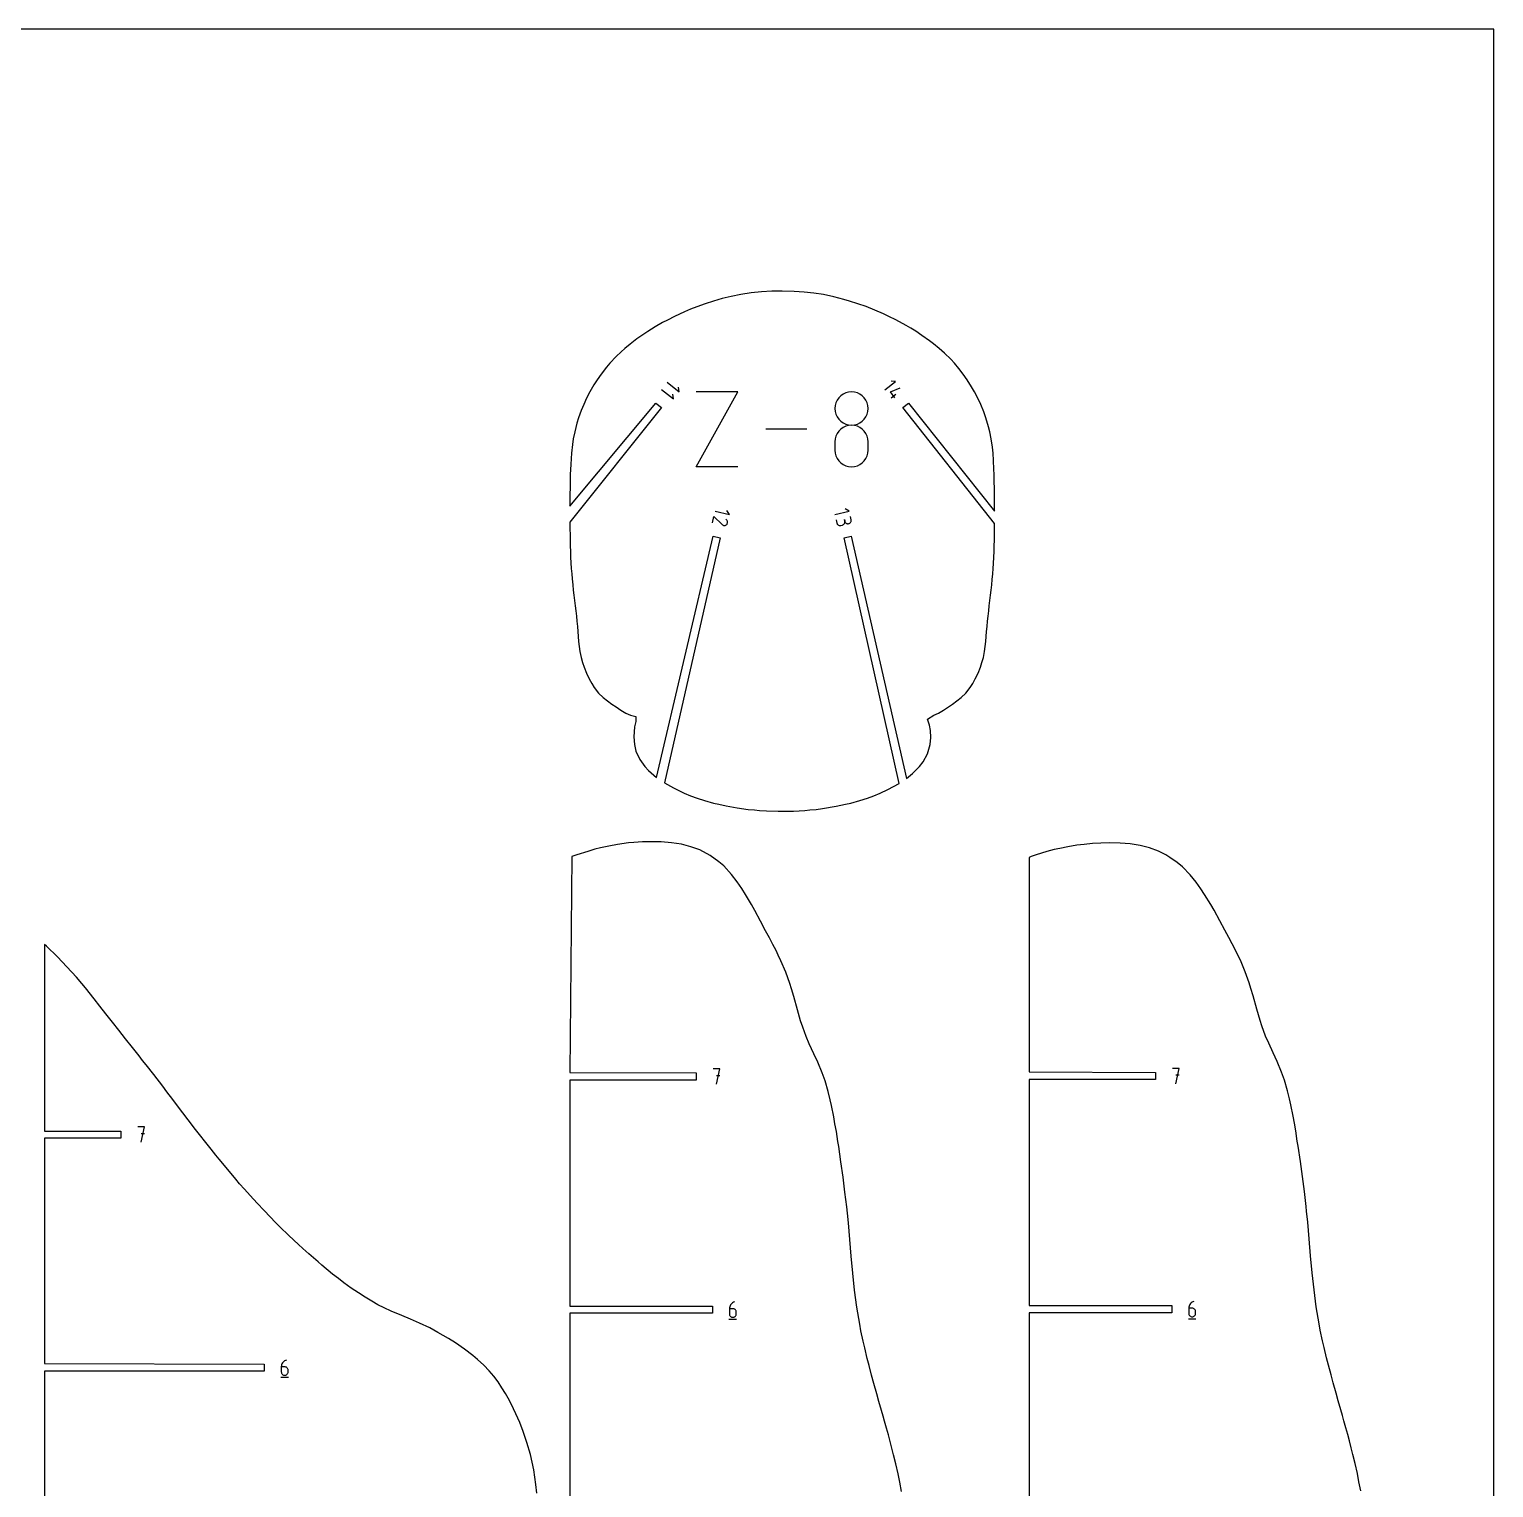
# Model space of a CAD drawing. Extents: x 0 to 51.8, y 0 to 12.2.
# Drawn here: x 32.81 to 38.84, y 6.16 to 12.16 of the extents above; entities that cross this region are included whole.
import ezdxf

# ---------------------------------------------------------------- set-up
doc = ezdxf.new("R2010")
doc.units = 0
doc.header["$MEASUREMENT"] = 0
for name, color, linetype in [('annotation', 7, 'Continuous'), ('boundary', 7, 'Continuous'), ('frame', 7, 'Continuous')]:
    doc.layers.add(name, color=color, linetype=linetype)

msp = doc.modelspace()

# ---------------------------------------------------------------- linework, layer by layer
at = {"layer": 'annotation', "color": 1}
for p, q in [((35.4105, 10.6817), (35.4597, 10.6424)), ((35.4339, 10.7112), (35.4832, 10.6719)), ((35.4832, 10.6719), (35.481, 10.6916)), ((35.5534, 10.3637), (35.7245, 10.672)), ((35.7245, 10.672), (35.5534, 10.672)), ((36.1689, 10.6673), (36.1582, 10.6622)), ((36.1804, 10.6705), (36.1689, 10.6673)), ((36.1927, 10.6716), (36.1804, 10.6705)), ((36.205, 10.6705), (36.1927, 10.6716)), ((36.1927, 10.6716), (36.1927, 10.6716)), ((36.2166, 10.6673), (36.205, 10.6705)), ((36.2273, 10.6622), (36.2166, 10.6673)), ((36.33, 10.6797), (36.3728, 10.7138)), ((36.3523, 10.6713), (36.3931, 10.6883)), ((36.3712, 10.6475), (36.3523, 10.6713)), ((36.3728, 10.7138), (36.3557, 10.7158)), ((35.4597, 10.6424), (35.4575, 10.6621)), ((36.1254, 10.6155), (36.1243, 10.6032)), ((36.1286, 10.627), (36.1254, 10.6155)), ((36.1336, 10.6377), (36.1286, 10.627)), ((36.1404, 10.6472), (36.1336, 10.6377)), ((36.1486, 10.6555), (36.1404, 10.6472)), ((36.1582, 10.6622), (36.1486, 10.6555)), ((36.2368, 10.6555), (36.2273, 10.6622)), ((36.2451, 10.6472), (36.2368, 10.6555)), ((36.2518, 10.6377), (36.2451, 10.6472)), ((36.2569, 10.627), (36.2518, 10.6377)), ((36.2601, 10.6155), (36.2569, 10.627)), ((36.2612, 10.6032), (36.2601, 10.6155)), ((36.3561, 10.6471), (36.375, 10.6622)), ((36.1243, 10.6032), (36.1243, 10.6032)), ((36.1243, 10.6032), (36.1254, 10.5909)), ((36.1254, 10.5909), (36.1286, 10.5793)), ((36.1286, 10.5793), (36.1336, 10.5686)), ((36.1336, 10.5686), (36.1404, 10.5591)), ((36.1404, 10.5591), (36.1487, 10.5508)), ((36.1487, 10.5508), (36.1582, 10.544)), ((36.2272, 10.544), (36.2368, 10.5508)), ((36.2368, 10.5508), (36.2451, 10.5591)), ((36.2451, 10.5591), (36.2518, 10.5686)), ((36.2518, 10.5686), (36.2569, 10.5793)), ((36.2569, 10.5793), (36.2601, 10.5909)), ((36.2601, 10.5909), (36.2612, 10.6032)), ((36.2612, 10.6032), (36.2612, 10.6032)), ((36.0087, 10.5178), (35.8402, 10.5178)), ((36.1286, 10.49), (36.1254, 10.4785)), ((36.1336, 10.5007), (36.1286, 10.49)), ((36.1404, 10.5103), (36.1336, 10.5007)), ((36.1486, 10.5186), (36.1404, 10.5103)), ((36.1582, 10.5253), (36.1486, 10.5186)), ((36.1582, 10.544), (36.1689, 10.539)), ((36.1689, 10.5304), (36.1582, 10.5253)), ((36.1689, 10.539), (36.1804, 10.5358)), ((36.1804, 10.5336), (36.1689, 10.5304)), ((36.1804, 10.5358), (36.1927, 10.5347)), ((36.1927, 10.5347), (36.1804, 10.5336)), ((36.1927, 10.5347), (36.205, 10.5358)), ((36.205, 10.5336), (36.1927, 10.5347)), ((36.1927, 10.5347), (36.1927, 10.5347)), ((36.1927, 10.5347), (36.1927, 10.5347)), ((36.205, 10.5358), (36.2166, 10.539)), ((36.2166, 10.5304), (36.205, 10.5336)), ((36.2166, 10.539), (36.2272, 10.544)), ((36.2273, 10.5253), (36.2166, 10.5304)), ((36.2368, 10.5186), (36.2273, 10.5253)), ((36.2451, 10.5103), (36.2368, 10.5186)), ((36.2518, 10.5007), (36.2451, 10.5103)), ((36.2569, 10.4901), (36.2518, 10.5007)), ((36.2601, 10.4785), (36.2569, 10.4901)), ((36.1254, 10.4785), (36.1243, 10.4662)), ((36.1243, 10.4662), (36.1243, 10.4321)), ((36.1243, 10.4321), (36.1243, 10.4321)), ((36.1243, 10.4321), (36.1254, 10.4197)), ((36.2612, 10.4662), (36.2601, 10.4785)), ((36.2601, 10.4197), (36.2612, 10.4321)), ((36.2612, 10.4321), (36.2612, 10.4662)), ((36.2612, 10.4662), (36.2612, 10.4662)), ((36.1254, 10.4197), (36.1286, 10.4082)), ((36.1286, 10.4082), (36.1336, 10.3975)), ((36.1336, 10.3975), (36.1404, 10.388)), ((36.1404, 10.388), (36.1487, 10.3797)), ((36.1487, 10.3797), (36.1582, 10.373)), ((36.1582, 10.373), (36.1689, 10.368)), ((36.1689, 10.368), (36.1804, 10.3648)), ((36.205, 10.3648), (36.2166, 10.368)), ((36.2166, 10.368), (36.2272, 10.373)), ((36.2272, 10.373), (36.2368, 10.3797)), ((36.2368, 10.3797), (36.2451, 10.388)), ((36.2451, 10.388), (36.2518, 10.3975)), ((36.2518, 10.3975), (36.2569, 10.4082)), ((36.2569, 10.4082), (36.2601, 10.4197)), ((35.7245, 10.3637), (35.5534, 10.3637)), ((36.1804, 10.3648), (36.1927, 10.3637)), ((36.1927, 10.3637), (36.205, 10.3648)), ((36.1927, 10.3637), (36.1927, 10.3637)), ((36.1831, 10.1807), (36.167, 10.1909)), ((35.6201, 10.1326), (35.6261, 10.1588)), ((35.6261, 10.1588), (35.6595, 10.1257)), ((35.6311, 10.1809), (35.6901, 10.1674)), ((35.6595, 10.1257), (35.6595, 10.1257)), ((35.6595, 10.1257), (35.6596, 10.1256)), ((35.6596, 10.1256), (35.6596, 10.1256)), ((35.6596, 10.1256), (35.6596, 10.1256)), ((35.6596, 10.1256), (35.6597, 10.1255)), ((35.6597, 10.1255), (35.6597, 10.1255)), ((35.6597, 10.1255), (35.6597, 10.1255)), ((35.6597, 10.1255), (35.6598, 10.1254)), ((35.6598, 10.1254), (35.6598, 10.1254)), ((35.6598, 10.1254), (35.6598, 10.1254)), ((35.6598, 10.1254), (35.6598, 10.1254)), ((35.6598, 10.1254), (35.6618, 10.1239)), ((35.6781, 10.1451), (35.6752, 10.1475)), ((35.6771, 10.1244), (35.6789, 10.126)), ((35.6798, 10.1432), (35.6781, 10.1451)), ((35.6789, 10.126), (35.6803, 10.128)), ((35.6789, 10.126), (35.6789, 10.126)), ((35.681, 10.1412), (35.6798, 10.1432)), ((35.6901, 10.1674), (35.68, 10.1836)), ((35.6803, 10.128), (35.6814, 10.1301)), ((35.6819, 10.1391), (35.681, 10.1412)), ((35.6814, 10.1301), (35.6821, 10.1323)), ((35.6823, 10.1368), (35.6819, 10.1391)), ((35.6821, 10.1323), (35.6824, 10.1345)), ((35.6824, 10.1345), (35.6823, 10.1368)), ((36.1241, 10.1673), (36.1831, 10.1807)), ((36.1291, 10.1451), (36.1321, 10.132)), ((36.1321, 10.132), (36.1321, 10.132)), ((36.1321, 10.132), (36.1329, 10.1297)), ((36.1329, 10.1297), (36.134, 10.1276)), ((36.134, 10.1276), (36.1354, 10.1258)), ((36.1354, 10.1258), (36.1371, 10.1243)), ((36.1571, 10.1241), (36.1591, 10.1253)), ((36.1591, 10.1253), (36.1609, 10.1267)), ((36.1609, 10.1267), (36.1625, 10.1284)), ((36.1625, 10.1284), (36.1637, 10.1303)), ((36.1648, 10.1395), (36.1634, 10.1461)), ((36.1634, 10.1461), (36.1648, 10.1395)), ((36.1637, 10.1303), (36.1646, 10.1325)), ((36.1646, 10.1325), (36.1651, 10.1347)), ((36.1652, 10.1371), (36.1648, 10.1395)), ((36.1648, 10.1395), (36.1648, 10.1395)), ((36.1648, 10.1395), (36.1656, 10.1372)), ((36.1651, 10.1347), (36.1652, 10.1371)), ((36.1656, 10.1372), (36.1667, 10.1351)), ((36.1667, 10.1351), (36.1682, 10.1333)), ((36.1682, 10.1333), (36.1699, 10.1318)), ((36.1699, 10.1318), (36.1718, 10.1305)), ((36.1718, 10.1305), (36.1739, 10.1297)), ((36.1739, 10.1297), (36.1762, 10.1292)), ((36.1762, 10.1292), (36.1786, 10.1291)), ((36.1786, 10.1291), (36.181, 10.1294)), ((36.181, 10.1294), (36.1833, 10.1301)), ((36.181, 10.1294), (36.181, 10.1294)), ((36.1833, 10.1301), (36.1853, 10.1312)), ((36.1853, 10.1312), (36.1871, 10.1327)), ((36.1871, 10.1327), (36.1887, 10.1344)), ((36.1911, 10.1455), (36.1881, 10.1586)), ((36.1887, 10.1344), (36.1899, 10.1363)), ((36.1899, 10.1363), (36.1908, 10.1385)), ((36.1908, 10.1385), (36.1913, 10.1407)), ((36.1914, 10.1431), (36.1911, 10.1455)), ((36.1913, 10.1407), (36.1914, 10.1431)), ((35.6618, 10.1239), (35.6639, 10.1228)), ((35.6639, 10.1228), (35.6661, 10.1221)), ((35.6661, 10.1221), (35.6683, 10.1218)), ((35.6683, 10.1218), (35.6706, 10.1219)), ((35.6706, 10.1219), (35.6729, 10.1223)), ((35.6729, 10.1223), (35.675, 10.1232)), ((35.675, 10.1232), (35.6771, 10.1244)), ((36.1371, 10.1243), (36.1391, 10.1231)), ((36.1391, 10.1231), (36.1412, 10.1222)), ((36.1412, 10.1222), (36.1434, 10.1217)), ((36.1434, 10.1217), (36.1458, 10.1216)), ((36.1458, 10.1216), (36.1482, 10.1219)), ((36.1482, 10.1219), (36.1548, 10.1234)), ((36.1548, 10.1234), (36.1571, 10.1241)), ((36.1548, 10.1234), (36.1548, 10.1234)), ((35.6508, 7.8859), (35.6227, 7.8859)), ((35.6367, 7.8228), (35.6508, 7.8859)), ((35.6508, 7.8578), (35.6367, 7.8578)), ((37.5412, 7.8879), (37.5132, 7.8879)), ((37.5272, 7.8249), (37.5412, 7.8879)), ((37.5412, 7.8598), (37.5272, 7.8598)), ((33.2834, 7.6469), (33.2553, 7.6469)), ((33.2693, 7.5839), (33.2834, 7.6469)), ((33.2834, 7.6189), (33.2693, 7.6189)), ((35.6903, 6.903), (35.69, 6.8987)), ((35.69, 6.8987), (35.69, 6.8777)), ((35.704, 6.8987), (35.69, 6.8987)), ((35.69, 6.8777), (35.69, 6.8777)), ((35.69, 6.8777), (35.6902, 6.8752)), ((35.6902, 6.8752), (35.6909, 6.8729)), ((35.6912, 6.907), (35.6903, 6.903)), ((35.6909, 6.8729), (35.6919, 6.8707)), ((35.6927, 6.9109), (35.6912, 6.907)), ((35.6919, 6.8707), (35.6933, 6.8687)), ((35.6947, 6.9145), (35.6927, 6.9109)), ((35.6971, 6.9178), (35.6947, 6.9145)), ((35.7, 6.9207), (35.6971, 6.9178)), ((35.7033, 6.9232), (35.7, 6.9207)), ((35.707, 6.9253), (35.7033, 6.9232)), ((35.7065, 6.8985), (35.704, 6.8987)), ((35.7089, 6.8978), (35.7065, 6.8985)), ((35.711, 6.9268), (35.707, 6.9253)), ((35.7111, 6.8968), (35.7089, 6.8978)), ((35.711, 6.9268), (35.711, 6.9268)), ((35.713, 6.8954), (35.7111, 6.8968)), ((35.7147, 6.8937), (35.713, 6.8954)), ((35.7161, 6.8918), (35.7147, 6.8937)), ((35.7147, 6.8687), (35.7161, 6.8707)), ((35.7171, 6.8896), (35.7161, 6.8918)), ((35.7161, 6.8707), (35.7171, 6.8729)), ((35.7178, 6.8872), (35.7171, 6.8896)), ((35.7171, 6.8729), (35.7178, 6.8752)), ((35.718, 6.8847), (35.7178, 6.8872)), ((35.7178, 6.8752), (35.718, 6.8777)), ((35.718, 6.8777), (35.718, 6.8847)), ((35.718, 6.8847), (35.718, 6.8847)), ((37.5807, 6.905), (37.5804, 6.9007)), ((37.5804, 6.9007), (37.5804, 6.8798)), ((37.5944, 6.9007), (37.5804, 6.9007)), ((37.5804, 6.8798), (37.5804, 6.8798)), ((37.5804, 6.8798), (37.5806, 6.8773)), ((37.5806, 6.8773), (37.5813, 6.8749)), ((37.5816, 6.9091), (37.5807, 6.905)), ((37.5813, 6.8749), (37.5823, 6.8727)), ((37.5831, 6.913), (37.5816, 6.9091)), ((37.5823, 6.8727), (37.5837, 6.8708)), ((37.585, 6.9166), (37.5831, 6.913)), ((37.5837, 6.8708), (37.5854, 6.8691)), ((37.5875, 6.9199), (37.585, 6.9166)), ((37.5904, 6.9228), (37.5875, 6.9199)), ((37.5937, 6.9253), (37.5904, 6.9228)), ((37.5974, 6.9273), (37.5937, 6.9253)), ((37.5969, 6.9005), (37.5944, 6.9007)), ((37.5993, 6.8999), (37.5969, 6.9005)), ((37.6014, 6.9288), (37.5974, 6.9273)), ((37.6014, 6.8988), (37.5993, 6.8999)), ((37.6014, 6.9288), (37.6014, 6.9288)), ((37.6034, 6.8974), (37.6014, 6.8988)), ((37.6051, 6.8958), (37.6034, 6.8974)), ((37.6034, 6.8691), (37.6051, 6.8708)), ((37.6065, 6.8938), (37.6051, 6.8958)), ((37.6051, 6.8708), (37.6065, 6.8727)), ((37.6075, 6.8916), (37.6065, 6.8938)), ((37.6065, 6.8727), (37.6075, 6.8749)), ((37.6081, 6.8893), (37.6075, 6.8916)), ((37.6075, 6.8749), (37.6081, 6.8773)), ((37.6084, 6.8868), (37.6081, 6.8893)), ((37.6081, 6.8773), (37.6084, 6.8798)), ((37.6084, 6.8798), (37.6084, 6.8868)), ((37.6084, 6.8868), (37.6084, 6.8868)), ((35.6882, 6.8558), (35.7198, 6.8558)), ((35.6933, 6.8687), (35.695, 6.867)), ((35.695, 6.867), (35.6969, 6.8656)), ((35.6969, 6.8656), (35.6991, 6.8646)), ((35.6991, 6.8646), (35.7015, 6.864)), ((35.7015, 6.864), (35.704, 6.8637)), ((35.704, 6.8637), (35.7065, 6.864)), ((35.704, 6.8637), (35.704, 6.8637)), ((35.7065, 6.864), (35.7089, 6.8646)), ((35.7089, 6.8646), (35.7111, 6.8656)), ((35.7111, 6.8656), (35.713, 6.867)), ((35.713, 6.867), (35.7147, 6.8687)), ((37.5786, 6.8579), (37.6101, 6.8579)), ((37.5854, 6.8691), (37.5873, 6.8677)), ((37.5873, 6.8677), (37.5895, 6.8666)), ((37.5895, 6.8666), (37.5919, 6.866)), ((37.5919, 6.866), (37.5944, 6.8658)), ((37.5944, 6.8658), (37.5969, 6.866)), ((37.5944, 6.8658), (37.5944, 6.8658)), ((37.5969, 6.866), (37.5993, 6.8666)), ((37.5993, 6.8666), (37.6014, 6.8677)), ((37.6014, 6.8677), (37.6034, 6.8691)), ((33.8461, 6.664), (33.8458, 6.6598)), ((33.8458, 6.6598), (33.8458, 6.6388)), ((33.8598, 6.6598), (33.8458, 6.6598)), ((33.8458, 6.6388), (33.8458, 6.6388)), ((33.8458, 6.6388), (33.8461, 6.6363)), ((33.847, 6.6681), (33.8461, 6.664)), ((33.8461, 6.6363), (33.8467, 6.6339)), ((33.8467, 6.6339), (33.8477, 6.6317)), ((33.8485, 6.672), (33.847, 6.6681)), ((33.8477, 6.6317), (33.8491, 6.6298)), ((33.8505, 6.6756), (33.8485, 6.672)), ((33.8491, 6.6298), (33.8508, 6.6281)), ((33.8529, 6.6789), (33.8505, 6.6756)), ((33.8559, 6.6818), (33.8529, 6.6789)), ((33.8592, 6.6843), (33.8559, 6.6818)), ((33.8628, 6.6863), (33.8592, 6.6843)), ((33.8623, 6.6595), (33.8598, 6.6598)), ((33.8647, 6.6589), (33.8623, 6.6595)), ((33.8669, 6.6878), (33.8628, 6.6863)), ((33.8669, 6.6579), (33.8647, 6.6589)), ((33.8669, 6.6878), (33.8669, 6.6878)), ((33.8688, 6.6565), (33.8669, 6.6579)), ((33.8705, 6.6548), (33.8688, 6.6565)), ((33.8688, 6.6281), (33.8705, 6.6298)), ((33.8719, 6.6528), (33.8705, 6.6548)), ((33.8705, 6.6298), (33.8719, 6.6317)), ((33.873, 6.6507), (33.8719, 6.6528)), ((33.8719, 6.6317), (33.873, 6.6339)), ((33.8736, 6.6483), (33.873, 6.6507)), ((33.873, 6.6339), (33.8736, 6.6363)), ((33.8738, 6.6458), (33.8736, 6.6483)), ((33.8736, 6.6363), (33.8738, 6.6388)), ((33.8738, 6.6388), (33.8738, 6.6458)), ((33.8738, 6.6458), (33.8738, 6.6458)), ((33.8441, 6.6169), (33.8756, 6.6169)), ((33.8508, 6.6281), (33.8528, 6.6267)), ((33.8528, 6.6267), (33.8549, 6.6257)), ((33.8549, 6.6257), (33.8573, 6.625)), ((33.8573, 6.625), (33.8598, 6.6248)), ((33.8598, 6.6248), (33.8623, 6.625)), ((33.8598, 6.6248), (33.8598, 6.6248)), ((33.8623, 6.625), (33.8647, 6.6257)), ((33.8647, 6.6257), (33.8669, 6.6267)), ((33.8669, 6.6267), (33.8688, 6.6281))]:
    msp.add_line(p, q, dxfattribs=at)
at = {"layer": 'boundary', "color": 5}
for p, q in [((35.5907, 11.0343), (35.5703, 11.0275)), ((35.6251, 11.0454), (35.5907, 11.0343)), ((35.6607, 11.0556), (35.6251, 11.0454)), ((35.6974, 11.0647), (35.6607, 11.0556)), ((35.7374, 11.0727), (35.6974, 11.0647)), ((35.7798, 11.079), (35.7374, 11.0727)), ((35.8222, 11.0833), (35.7798, 11.079)), ((35.8648, 11.0857), (35.8222, 11.0833)), ((35.9073, 11.0863), (35.8648, 11.0857)), ((35.9563, 11.085), (35.9073, 11.0863)), ((35.9975, 11.0823), (35.9563, 11.085)), ((36.0376, 11.0778), (35.9975, 11.0823)), ((36.0772, 11.0718), (36.0376, 11.0778)), ((36.1194, 11.063), (36.0772, 11.0718)), ((36.1613, 11.0524), (36.1194, 11.063)), ((36.1848, 11.0451), (36.1613, 11.0524)), ((36.2189, 11.0342), (36.1848, 11.0451)), ((36.2523, 11.0224), (36.2189, 11.0342)), ((35.4637, 10.9819), (35.4348, 10.9673)), ((35.505, 11.001), (35.4637, 10.9819)), ((35.5299, 11.0118), (35.505, 11.001)), ((35.5703, 11.0275), (35.5299, 11.0118)), ((36.2878, 11.0086), (36.2523, 11.0224)), ((36.3237, 10.9932), (36.2878, 11.0086)), ((36.3458, 10.9824), (36.3237, 10.9932)), ((36.3751, 10.9679), (36.3458, 10.9824)), ((35.354, 10.9203), (35.3291, 10.9036)), ((35.3839, 10.9391), (35.354, 10.9203)), ((35.4141, 10.9566), (35.3839, 10.9391)), ((35.4348, 10.9673), (35.4141, 10.9566)), ((36.4167, 10.9454), (36.3751, 10.9679)), ((36.4359, 10.9344), (36.4167, 10.9454)), ((36.457, 10.9209), (36.4359, 10.9344)), ((36.4823, 10.9042), (36.457, 10.9209)), ((35.2596, 10.8497), (35.2444, 10.8366)), ((35.2817, 10.8683), (35.2596, 10.8497)), ((35.3091, 10.8896), (35.2817, 10.8683)), ((35.3291, 10.9036), (35.3091, 10.8896)), ((36.5129, 10.8823), (36.4823, 10.9042)), ((36.5305, 10.8688), (36.5129, 10.8823)), ((36.553, 10.8501), (36.5305, 10.8688)), ((36.5751, 10.8307), (36.553, 10.8501)), ((35.198, 10.7892), (35.1838, 10.7733)), ((35.2242, 10.8169), (35.198, 10.7892)), ((35.2444, 10.8366), (35.2242, 10.8169)), ((36.6007, 10.8059), (36.5751, 10.8307)), ((36.6156, 10.7895), (36.6007, 10.8059)), ((36.6346, 10.7677), (36.6156, 10.7895)), ((35.1617, 10.7447), (35.1455, 10.7212)), ((35.1838, 10.7733), (35.1617, 10.7447)), ((36.6522, 10.7449), (36.6346, 10.7677)), ((36.6687, 10.7214), (36.6522, 10.7449)), ((35.1159, 10.6716), (35.1023, 10.6457)), ((35.1327, 10.7009), (35.1159, 10.6716)), ((35.1455, 10.7212), (35.1327, 10.7009)), ((36.6869, 10.6927), (36.6687, 10.7214)), ((36.6984, 10.6718), (36.6869, 10.6927)), ((36.7122, 10.6454), (36.6984, 10.6718)), ((35.0337, 10.201), (35.3875, 10.6259)), ((35.4104, 10.6076), (35.0337, 10.1351)), ((35.0905, 10.6196), (35.08, 10.5949)), ((35.1023, 10.6457), (35.0905, 10.6196)), ((35.3875, 10.6259), (35.4104, 10.6076)), ((36.4042, 10.607), (36.4272, 10.6253)), ((36.7809, 10.1296), (36.4042, 10.607)), ((36.4272, 10.6253), (36.7811, 10.1815)), ((36.724, 10.6197), (36.7122, 10.6454)), ((36.7366, 10.5892), (36.724, 10.6197)), ((35.0693, 10.565), (35.0622, 10.5432)), ((35.08, 10.5949), (35.0693, 10.565)), ((36.7453, 10.565), (36.7366, 10.5892)), ((36.7564, 10.5276), (36.7453, 10.565)), ((35.0532, 10.5079), (35.0473, 10.4785)), ((35.0622, 10.5432), (35.0532, 10.5079)), ((36.7614, 10.5079), (36.7564, 10.5276)), ((36.7673, 10.4786), (36.7614, 10.5079)), ((35.044, 10.4558), (35.0397, 10.4192)), ((35.0473, 10.4785), (35.044, 10.4558)), ((36.7723, 10.4442), (36.7673, 10.4786)), ((36.775, 10.4192), (36.7723, 10.4442)), ((35.0369, 10.3722), (35.0351, 10.3318)), ((35.0383, 10.398), (35.0369, 10.3722)), ((35.0397, 10.4192), (35.0383, 10.398)), ((36.777, 10.3894), (36.775, 10.4192)), ((36.7783, 10.3541), (36.777, 10.3894)), ((35.0351, 10.3318), (35.0345, 10.3039)), ((36.7795, 10.3318), (36.7783, 10.3541)), ((36.7801, 10.3039), (36.7795, 10.3318)), ((35.0341, 10.277), (35.0336, 10.2511)), ((35.0336, 10.2511), (35.0336, 10.2257)), ((35.0345, 10.3039), (35.0341, 10.277)), ((36.7804, 10.2723), (36.7801, 10.3039)), ((36.7807, 10.2341), (36.7804, 10.2723)), ((35.0336, 10.2257), (35.0337, 10.201)), ((36.7809, 10.2083), (36.7807, 10.2341)), ((36.7811, 10.1815), (36.7809, 10.2083)), ((35.0337, 10.1351), (35.0336, 10.1074)), ((36.781, 10.1074), (36.7809, 10.1296)), ((35.0336, 10.1074), (35.034, 10.0845)), ((35.034, 10.0845), (35.0344, 10.0616)), ((35.3904, 9.0851), (35.6236, 10.0781)), ((35.6523, 10.0716), (35.4222, 9.0633)), ((35.6236, 10.0781), (35.6523, 10.0716)), ((36.1619, 10.0714), (36.1906, 10.0779)), ((36.388, 9.0604), (36.1619, 10.0714)), ((36.1906, 10.0779), (36.4182, 9.0809)), ((36.7802, 10.0616), (36.7806, 10.0845)), ((36.7806, 10.0845), (36.781, 10.1074)), ((35.0344, 10.0616), (35.035, 10.0383)), ((35.035, 10.0383), (35.0357, 10.0149)), ((35.0357, 10.0149), (35.0366, 9.9915)), ((36.778, 9.9915), (36.7789, 10.0149)), ((36.7789, 10.0149), (36.7797, 10.0383)), ((36.7797, 10.0383), (36.7802, 10.0616)), ((35.0366, 9.9915), (35.0376, 9.9681)), ((35.0376, 9.9681), (35.0392, 9.945)), ((35.0392, 9.945), (35.0409, 9.9224)), ((36.7738, 9.9224), (36.7755, 9.945)), ((36.7755, 9.945), (36.7768, 9.9653)), ((36.7768, 9.9653), (36.778, 9.9915)), ((35.0409, 9.9224), (35.0425, 9.9022)), ((35.0425, 9.9022), (35.0451, 9.8781)), ((36.7696, 9.8781), (36.7719, 9.9001)), ((36.7719, 9.9001), (36.7738, 9.9224)), ((35.0451, 9.8781), (35.0476, 9.8564)), ((35.0476, 9.8564), (35.05, 9.8348)), ((35.05, 9.8348), (35.0523, 9.8135)), ((36.7623, 9.8133), (36.7646, 9.8348)), ((36.7646, 9.8348), (36.7671, 9.8564)), ((36.7671, 9.8564), (36.7696, 9.8781)), ((35.0523, 9.8135), (35.0551, 9.7918)), ((35.0551, 9.7918), (35.0577, 9.7703)), ((35.0577, 9.7703), (35.06, 9.7489)), ((36.7546, 9.7489), (36.7569, 9.7703)), ((36.7569, 9.7703), (36.7595, 9.7918)), ((36.7595, 9.7918), (36.7623, 9.8133)), ((35.06, 9.7489), (35.0621, 9.7276)), ((35.0621, 9.7276), (35.0643, 9.7065)), ((35.0643, 9.7065), (35.0661, 9.6856)), ((36.7485, 9.6856), (36.7503, 9.7065)), ((36.7503, 9.7065), (36.7525, 9.7276)), ((36.7525, 9.7276), (36.7546, 9.7489)), ((35.0661, 9.6856), (35.0674, 9.665)), ((35.0674, 9.665), (35.0693, 9.6445)), ((35.0693, 9.6445), (35.0717, 9.6242)), ((36.743, 9.6242), (36.7453, 9.6445)), ((36.7453, 9.6445), (36.7472, 9.665)), ((36.7472, 9.665), (36.7485, 9.6856)), ((35.0717, 9.6242), (35.0743, 9.604)), ((35.0743, 9.604), (35.0793, 9.5786)), ((36.7353, 9.5786), (36.7403, 9.604)), ((36.7403, 9.604), (36.743, 9.6242)), ((35.0793, 9.5786), (35.0854, 9.5583)), ((35.0854, 9.5583), (35.0919, 9.539)), ((35.0919, 9.539), (35.1016, 9.5145)), ((36.713, 9.5145), (36.7227, 9.539)), ((36.7227, 9.539), (36.7293, 9.5583)), ((36.7293, 9.5583), (36.7353, 9.5786)), ((35.1016, 9.5145), (35.1134, 9.4902)), ((35.1134, 9.4902), (35.1233, 9.4723)), ((35.1233, 9.4723), (35.1338, 9.4551)), ((36.6808, 9.4551), (36.6913, 9.4723)), ((36.6913, 9.4723), (36.7012, 9.4902)), ((36.7012, 9.4902), (36.713, 9.5145)), ((35.1338, 9.4551), (35.1519, 9.4324)), ((35.1519, 9.4324), (35.1705, 9.4143)), ((35.1705, 9.4143), (35.1889, 9.3998)), ((36.6257, 9.3998), (36.6442, 9.4143)), ((36.6442, 9.4143), (36.6627, 9.4324)), ((36.6627, 9.4324), (36.6808, 9.4551)), ((35.1889, 9.3998), (35.2067, 9.3873)), ((35.2067, 9.3873), (35.2233, 9.3754)), ((35.2233, 9.3754), (35.243, 9.3617)), ((35.243, 9.3617), (35.2642, 9.3489)), ((35.2642, 9.3489), (35.2827, 9.3411)), ((36.5316, 9.341), (36.5504, 9.3489)), ((36.5504, 9.3489), (36.5716, 9.3617)), ((36.5716, 9.3617), (36.5913, 9.3754)), ((36.5913, 9.3754), (36.6079, 9.3873)), ((36.6079, 9.3873), (36.6257, 9.3998)), ((35.2827, 9.3411), (35.3049, 9.3358)), ((35.3, 9.2937), (35.2963, 9.2523)), ((35.3055, 9.3157), (35.3, 9.2937)), ((35.3049, 9.3358), (35.3055, 9.3157)), ((36.5048, 9.3252), (36.5316, 9.341)), ((36.5136, 9.3007), (36.5048, 9.3252)), ((36.517, 9.2785), (36.5136, 9.3007)), ((35.2963, 9.2523), (35.2991, 9.2209)), ((35.2991, 9.2209), (35.3051, 9.1937)), ((36.5047, 9.182), (36.5155, 9.2209)), ((36.5155, 9.2209), (36.5183, 9.2499)), ((36.5183, 9.2499), (36.517, 9.2785)), ((35.3051, 9.1937), (35.3207, 9.1593)), ((36.4875, 9.1494), (36.5047, 9.182)), ((35.3207, 9.1593), (35.3421, 9.1299)), ((35.3421, 9.1299), (35.3567, 9.1141)), ((35.3567, 9.1141), (35.3904, 9.0851)), ((36.4182, 9.0809), (36.4435, 9.101)), ((36.4435, 9.101), (36.4725, 9.1299)), ((36.4725, 9.1299), (36.4875, 9.1494)), ((35.4222, 9.0633), (35.4594, 9.0417)), ((35.4594, 9.0417), (35.5039, 9.0202)), ((36.3416, 9.0349), (36.388, 9.0604)), ((35.5039, 9.0202), (35.5302, 9.0098)), ((35.5302, 9.0098), (35.5569, 8.9999)), ((35.5569, 8.9999), (35.5874, 8.9898)), ((35.5874, 8.9898), (35.6251, 8.9795)), ((36.1895, 8.9795), (36.2273, 8.9898)), ((36.2273, 8.9898), (36.2577, 8.9999)), ((36.2577, 8.9999), (36.2844, 9.0098)), ((36.2844, 9.0098), (36.3107, 9.0202)), ((36.3107, 9.0202), (36.3416, 9.0349)), ((35.6251, 8.9795), (35.6466, 8.9745)), ((35.6466, 8.9745), (35.6761, 8.9678)), ((35.6761, 8.9678), (35.7217, 8.9597)), ((35.7217, 8.9597), (35.7677, 8.9536)), ((35.7677, 8.9536), (35.7933, 8.9512)), ((35.7933, 8.9512), (35.8141, 8.9493)), ((35.8141, 8.9493), (35.8431, 8.9477)), ((35.8431, 8.9477), (35.8911, 8.9462)), ((35.8911, 8.9462), (35.9235, 8.9462)), ((35.9235, 8.9462), (35.954, 8.9467)), ((35.954, 8.9467), (36.0006, 8.9493)), ((36.0006, 8.9493), (36.0213, 8.9512)), ((36.0213, 8.9512), (36.0469, 8.9536)), ((36.0469, 8.9536), (36.0736, 8.9572)), ((36.0736, 8.9572), (36.1291, 8.9662)), ((36.1291, 8.9662), (36.168, 8.9745)), ((36.168, 8.9745), (36.1895, 8.9795)), ((35.1934, 8.8023), (35.1597, 8.7949)), ((35.229, 8.8091), (35.1934, 8.8023)), ((35.2752, 8.8154), (35.229, 8.8091)), ((35.297, 8.8169), (35.2752, 8.8154)), ((35.3322, 8.8195), (35.297, 8.8169)), ((35.3792, 8.8206), (35.3322, 8.8195)), ((35.4093, 8.82), (35.3792, 8.8206)), ((35.4517, 8.8165), (35.4093, 8.82)), ((35.4925, 8.81), (35.4517, 8.8165)), ((35.5314, 8.8002), (35.4925, 8.81)), ((35.5684, 8.7867), (35.5314, 8.8002)), ((37.0827, 8.7997), (37.0496, 8.793)), ((37.1192, 8.8061), (37.0827, 8.7997)), ((37.1499, 8.8095), (37.1192, 8.8061)), ((37.1841, 8.8127), (37.1499, 8.8095)), ((37.2186, 8.8151), (37.1841, 8.8127)), ((37.2543, 8.8163), (37.2186, 8.8151)), ((37.2976, 8.8153), (37.2543, 8.8163)), ((37.3396, 8.8116), (37.2976, 8.8153)), ((37.38, 8.8049), (37.3396, 8.8116)), ((37.4187, 8.7951), (37.38, 8.8049)), ((35.0415, 8.7591), (35.0334, 7.871)), ((35.0622, 8.7662), (35.0415, 8.7591)), ((35.1068, 8.7809), (35.0622, 8.7662)), ((35.1356, 8.7895), (35.1068, 8.7809)), ((35.1597, 8.7949), (35.1356, 8.7895)), ((35.611, 8.7641), (35.5684, 8.7867)), ((35.6469, 8.7382), (35.611, 8.7641)), ((36.9322, 8.7595), (36.9236, 8.7561)), ((36.9236, 8.7561), (36.9236, 7.873)), ((36.9529, 8.7662), (36.9322, 8.7595)), ((36.9965, 8.7799), (36.9529, 8.7662)), ((37.0262, 8.7882), (36.9965, 8.7799)), ((37.0496, 8.793), (37.0262, 8.7882)), ((37.4556, 8.7816), (37.4187, 8.7951)), ((37.4856, 8.7665), (37.4556, 8.7816)), ((37.5029, 8.7561), (37.4856, 8.7665)), ((37.5331, 8.7348), (37.5029, 8.7561)), ((35.6671, 8.7211), (35.6469, 8.7382)), ((35.6992, 8.6857), (35.6671, 8.7211)), ((35.7225, 8.656), (35.6992, 8.6857)), ((37.555, 8.717), (37.5331, 8.7348)), ((37.5866, 8.684), (37.555, 8.717)), ((37.6114, 8.6539), (37.5866, 8.684)), ((35.7405, 8.6287), (35.7225, 8.656)), ((35.7565, 8.6034), (35.7405, 8.6287)), ((37.6302, 8.6269), (37.6114, 8.6539)), ((37.6455, 8.6039), (37.6302, 8.6269)), ((35.7805, 8.562), (35.7565, 8.6034)), ((35.7945, 8.5373), (35.7805, 8.562)), ((37.6707, 8.5621), (37.6455, 8.6039)), ((37.6846, 8.5384), (37.6707, 8.5621)), ((35.8178, 8.494), (35.7945, 8.5373)), ((37.7083, 8.4954), (37.6846, 8.5384)), ((35.839, 8.4543), (35.8178, 8.494)), ((35.8543, 8.4248), (35.839, 8.4543)), ((37.7294, 8.4564), (37.7083, 8.4954)), ((37.7451, 8.4267), (37.7294, 8.4564)), ((32.8712, 8.398), (32.8712, 7.6301)), ((32.8789, 8.3908), (32.8712, 8.398)), ((32.9243, 8.347), (32.8789, 8.3908)), ((35.8685, 8.398), (35.8543, 8.4248)), ((35.8817, 8.3725), (35.8685, 8.398)), ((37.7589, 8.4008), (37.7451, 8.4267)), ((37.7723, 8.3749), (37.7589, 8.4008)), ((32.9631, 8.3064), (32.9243, 8.347)), ((35.8905, 8.3542), (35.8817, 8.3725)), ((35.902, 8.3307), (35.8905, 8.3542)), ((35.9222, 8.2836), (35.902, 8.3307)), ((37.7812, 8.3563), (37.7723, 8.3749)), ((37.7926, 8.3331), (37.7812, 8.3563)), ((37.813, 8.2858), (37.7926, 8.3331)), ((33.0027, 8.263), (32.9631, 8.3064)), ((33.0244, 8.237), (33.0027, 8.263)), ((35.9386, 8.2374), (35.9222, 8.2836)), ((37.8294, 8.2399), (37.813, 8.2858)), ((33.0396, 8.2188), (33.0244, 8.237)), ((33.0761, 8.1737), (33.0396, 8.2188)), ((35.9455, 8.2147), (35.9386, 8.2374)), ((35.9546, 8.1841), (35.9455, 8.2147)), ((37.8364, 8.2168), (37.8294, 8.2399)), ((37.8453, 8.1867), (37.8364, 8.2168)), ((33.0988, 8.1443), (33.0761, 8.1737)), ((33.1241, 8.1118), (33.0988, 8.1443)), ((35.9696, 8.1289), (35.9546, 8.1841)), ((37.8604, 8.1318), (37.8453, 8.1867)), ((33.151, 8.0779), (33.1241, 8.1118)), ((33.177, 8.0446), (33.151, 8.0779)), ((35.9828, 8.0832), (35.9696, 8.1289)), ((35.9915, 8.0579), (35.9828, 8.0832)), ((37.8737, 8.0852), (37.8604, 8.1318)), ((37.8815, 8.0627), (37.8737, 8.0852)), ((33.1911, 8.0267), (33.177, 8.0446)), ((33.2045, 8.0099), (33.1911, 8.0267)), ((36.0057, 8.0187), (35.9915, 8.0579)), ((36.0187, 7.9883), (36.0057, 8.0187)), ((37.8967, 8.0207), (37.8815, 8.0627)), ((37.9093, 7.991), (37.8967, 8.0207)), ((33.2333, 7.9744), (33.2045, 8.0099)), ((33.2609, 7.9389), (33.2333, 7.9744)), ((36.0372, 7.9484), (36.0187, 7.9883)), ((37.9276, 7.9516), (37.9093, 7.991)), ((33.2752, 7.9209), (33.2609, 7.9389)), ((33.2894, 7.9027), (33.2752, 7.9209)), ((33.3208, 7.8632), (33.2894, 7.9027)), ((36.0533, 7.9141), (36.0372, 7.9484)), ((36.0719, 7.8691), (36.0533, 7.9141)), ((37.9439, 7.9165), (37.9276, 7.9516)), ((37.9623, 7.8721), (37.9439, 7.9165)), ((33.358, 7.814), (33.3208, 7.8632)), ((35.0334, 7.871), (35.553, 7.869)), ((35.553, 7.8396), (35.0334, 7.8396)), ((35.0334, 7.8396), (35.0334, 6.9099)), ((35.553, 7.869), (35.553, 7.8396)), ((36.0835, 7.8368), (36.0719, 7.8691)), ((36.0965, 7.7928), (36.0835, 7.8368)), ((36.9236, 7.873), (37.4434, 7.8711)), ((37.4434, 7.8417), (36.9236, 7.8417)), ((36.9236, 7.8417), (36.9236, 6.912)), ((37.4434, 7.8711), (37.4434, 7.8417)), ((37.9741, 7.8392), (37.9623, 7.8721)), ((37.9871, 7.7951), (37.9741, 7.8392)), ((33.3747, 7.7919), (33.358, 7.814)), ((33.3989, 7.7604), (33.3747, 7.7919)), ((36.1046, 7.7589), (36.0965, 7.7928)), ((37.995, 7.7622), (37.9871, 7.7951)), ((33.4149, 7.7398), (33.3989, 7.7604)), ((33.4404, 7.7055), (33.4149, 7.7398)), ((36.11, 7.7352), (36.1046, 7.7589)), ((36.1196, 7.6882), (36.11, 7.7352)), ((38.0007, 7.7372), (37.995, 7.7622)), ((38.0102, 7.6906), (38.0007, 7.7372)), ((33.4621, 7.6767), (33.4404, 7.7055)), ((33.4928, 7.6369), (33.4621, 7.6767)), ((36.1243, 7.6603), (36.1196, 7.6882)), ((36.13, 7.6285), (36.1243, 7.6603)), ((38.015, 7.6622), (38.0102, 7.6906)), ((38.0206, 7.6309), (38.015, 7.6622)), ((32.8712, 7.6301), (33.1855, 7.6301)), ((33.1855, 7.6007), (32.8712, 7.6007)), ((32.8712, 7.6007), (32.8712, 6.673)), ((33.1855, 7.6301), (33.1855, 7.6007)), ((33.5144, 7.6096), (33.4928, 7.6369)), ((33.5293, 7.5902), (33.5144, 7.6096)), ((36.1362, 7.5871), (36.13, 7.6285)), ((38.0269, 7.589), (38.0206, 7.6309)), ((33.5567, 7.5551), (33.5293, 7.5902)), ((33.5766, 7.5305), (33.5567, 7.5551)), ((36.1397, 7.566), (36.1362, 7.5871)), ((36.149, 7.5028), (36.1397, 7.566)), ((38.0304, 7.5684), (38.0269, 7.589)), ((38.0396, 7.5051), (38.0304, 7.5684)), ((33.5901, 7.5138), (33.5766, 7.5305)), ((33.6255, 7.4712), (33.5901, 7.5138)), ((36.1576, 7.4405), (36.149, 7.5028)), ((38.0482, 7.4428), (38.0396, 7.5051)), ((33.6587, 7.4316), (33.6255, 7.4712)), ((33.6745, 7.4133), (33.6587, 7.4316)), ((33.6938, 7.3912), (33.6745, 7.4133)), ((36.1656, 7.3791), (36.1576, 7.4405)), ((38.0562, 7.3814), (38.0482, 7.4428)), ((33.7298, 7.3512), (33.6938, 7.3912)), ((36.1729, 7.3178), (36.1656, 7.3791)), ((38.0634, 7.3201), (38.0562, 7.3814)), ((33.7487, 7.331), (33.7298, 7.3512)), ((33.7722, 7.3055), (33.7487, 7.331)), ((33.8023, 7.274), (33.7722, 7.3055)), ((36.1754, 7.2924), (36.1729, 7.3178)), ((36.1794, 7.2525), (36.1754, 7.2924)), ((38.0655, 7.2997), (38.0634, 7.3201)), ((38.07, 7.2544), (38.0655, 7.2997)), ((33.8199, 7.2559), (33.8023, 7.274)), ((33.8394, 7.2364), (33.8199, 7.2559)), ((33.8773, 7.1995), (33.8394, 7.2364)), ((36.1853, 7.184), (36.1794, 7.2525)), ((38.0759, 7.1859), (38.07, 7.2544)), ((33.916, 7.1634), (33.8773, 7.1995)), ((36.1913, 7.1146), (36.1853, 7.184)), ((38.0819, 7.1166), (38.0759, 7.1859)), ((33.9349, 7.1464), (33.916, 7.1634)), ((33.959, 7.1246), (33.9349, 7.1464)), ((33.9972, 7.0915), (33.959, 7.1246)), ((36.1979, 7.0449), (36.1913, 7.1146)), ((38.0885, 7.0468), (38.0819, 7.1166)), ((34.0131, 7.0775), (33.9972, 7.0915)), ((34.0571, 7.0415), (34.0131, 7.0775)), ((34.0806, 7.0234), (34.0571, 7.0415)), ((34.1035, 7.0054), (34.0806, 7.0234)), ((34.134, 6.9839), (34.1035, 7.0054)), ((36.2054, 6.9752), (36.1979, 7.0449)), ((38.096, 6.9772), (38.0885, 7.0468)), ((34.1636, 6.9639), (34.134, 6.9839)), ((34.1915, 6.9459), (34.1636, 6.9639)), ((34.218, 6.9299), (34.1915, 6.9459)), ((36.2145, 6.9054), (36.2054, 6.9752)), ((38.1051, 6.9073), (38.096, 6.9772)), ((34.2437, 6.9153), (34.218, 6.9299)), ((34.2686, 6.9022), (34.2437, 6.9153)), ((34.2985, 6.8885), (34.2686, 6.9022)), ((34.3412, 6.8704), (34.2985, 6.8885)), ((34.3774, 6.8555), (34.3412, 6.8704)), ((35.0334, 6.9099), (35.6202, 6.9099)), ((35.6202, 6.8805), (35.0334, 6.8805)), ((35.0334, 6.8805), (35.0334, 5.9509)), ((35.6202, 6.9099), (35.6202, 6.8805)), ((36.2261, 6.8352), (36.2145, 6.9054)), ((36.9236, 6.912), (37.5106, 6.912)), ((37.5106, 6.8826), (36.9236, 6.8826)), ((36.9236, 6.8826), (36.9236, 5.9529)), ((37.5106, 6.912), (37.5106, 6.8826)), ((38.1167, 6.8371), (38.1051, 6.9073)), ((34.4151, 6.8392), (34.3774, 6.8555)), ((34.4566, 6.8196), (34.4151, 6.8392)), ((34.49, 6.8014), (34.4566, 6.8196)), ((36.2311, 6.8083), (36.2261, 6.8352)), ((38.1216, 6.8105), (38.1167, 6.8371)), ((38.1311, 6.7666), (38.1216, 6.8105)), ((34.5341, 6.7758), (34.49, 6.8014)), ((34.5621, 6.7579), (34.5341, 6.7758)), ((34.5995, 6.7329), (34.5621, 6.7579)), ((36.2405, 6.7647), (36.2311, 6.8083)), ((36.2466, 6.7375), (36.2405, 6.7647)), ((38.1371, 6.7396), (38.1311, 6.7666)), ((34.6345, 6.7062), (34.5995, 6.7329)), ((34.6539, 6.6899), (34.6345, 6.7062)), ((34.6789, 6.6669), (34.6539, 6.6899)), ((36.2572, 6.6943), (36.2466, 6.7375)), ((36.2645, 6.6651), (36.2572, 6.6943)), ((38.1478, 6.6962), (38.1371, 6.7396)), ((38.1551, 6.6672), (38.1478, 6.6962)), ((32.8712, 6.673), (33.776, 6.671)), ((33.776, 6.6416), (32.8712, 6.6416)), ((32.8712, 6.6416), (32.8712, 5.7139)), ((33.776, 6.671), (33.776, 6.6416)), ((34.7013, 6.6438), (34.6789, 6.6669)), ((34.7208, 6.6208), (34.7013, 6.6438)), ((36.2752, 6.6252), (36.2645, 6.6651)), ((38.1659, 6.6271), (38.1551, 6.6672)), ((34.7381, 6.5976), (34.7208, 6.6208)), ((34.7538, 6.5739), (34.7381, 6.5976)), ((34.7685, 6.5495), (34.7538, 6.5739)), ((36.2843, 6.5915), (36.2752, 6.6252)), ((36.2963, 6.5488), (36.2843, 6.5915)), ((38.1749, 6.5936), (38.1659, 6.6271)), ((38.1868, 6.5511), (38.1749, 6.5936)), ((34.7846, 6.5209), (34.7685, 6.5495)), ((34.8012, 6.487), (34.7846, 6.5209)), ((36.305, 6.5175), (36.2963, 6.5488)), ((36.3156, 6.4806), (36.305, 6.5175)), ((38.1956, 6.5196), (38.1868, 6.5511)), ((38.2061, 6.4826), (38.1956, 6.5196)), ((34.8105, 6.4667), (34.8012, 6.487)), ((34.8268, 6.4308), (34.8105, 6.4667)), ((36.3225, 6.4565), (36.3156, 6.4806)), ((36.3283, 6.4362), (36.3225, 6.4565)), ((38.2129, 6.4589), (38.2061, 6.4826)), ((38.2188, 6.4381), (38.2129, 6.4589)), ((34.841, 6.3936), (34.8268, 6.4308)), ((34.8567, 6.3489), (34.841, 6.3936)), ((36.3363, 6.4071), (36.3283, 6.4362)), ((36.3441, 6.3797), (36.3363, 6.4071)), ((38.2267, 6.4092), (38.2188, 6.4381)), ((38.2346, 6.3815), (38.2267, 6.4092)), ((34.8713, 6.2985), (34.8567, 6.3489)), ((36.3514, 6.3523), (36.3441, 6.3797)), ((36.3588, 6.3252), (36.3514, 6.3523)), ((38.2417, 6.3548), (38.2346, 6.3815)), ((38.2491, 6.327), (38.2417, 6.3548)), ((34.8846, 6.2361), (34.8713, 6.2985)), ((36.3658, 6.2972), (36.3588, 6.3252)), ((36.3748, 6.2603), (36.3658, 6.2972)), ((38.2561, 6.2992), (38.2491, 6.327)), ((38.265, 6.2623), (38.2561, 6.2992)), ((34.8938, 6.1757), (34.8846, 6.2361)), ((36.384, 6.219), (36.3748, 6.2603)), ((36.3907, 6.185), (36.384, 6.219)), ((38.2742, 6.2208), (38.265, 6.2623)), ((38.2809, 6.1871), (38.2742, 6.2208)), ((34.8979, 6.1403), (34.8938, 6.1757)), ((36.3976, 6.1469), (36.3907, 6.185)), ((38.2879, 6.149), (38.2809, 6.1871))]:
    msp.add_line(p, q, dxfattribs=at)
at = {"layer": 'frame', "color": 5}
for p, q in [((38.8353, 12.1638), (26.8353, 12.1638)), ((38.8353, 0.1638), (38.8353, 12.1638))]:
    msp.add_line(p, q, dxfattribs=at)

doc.saveas('drawing.dxf')
